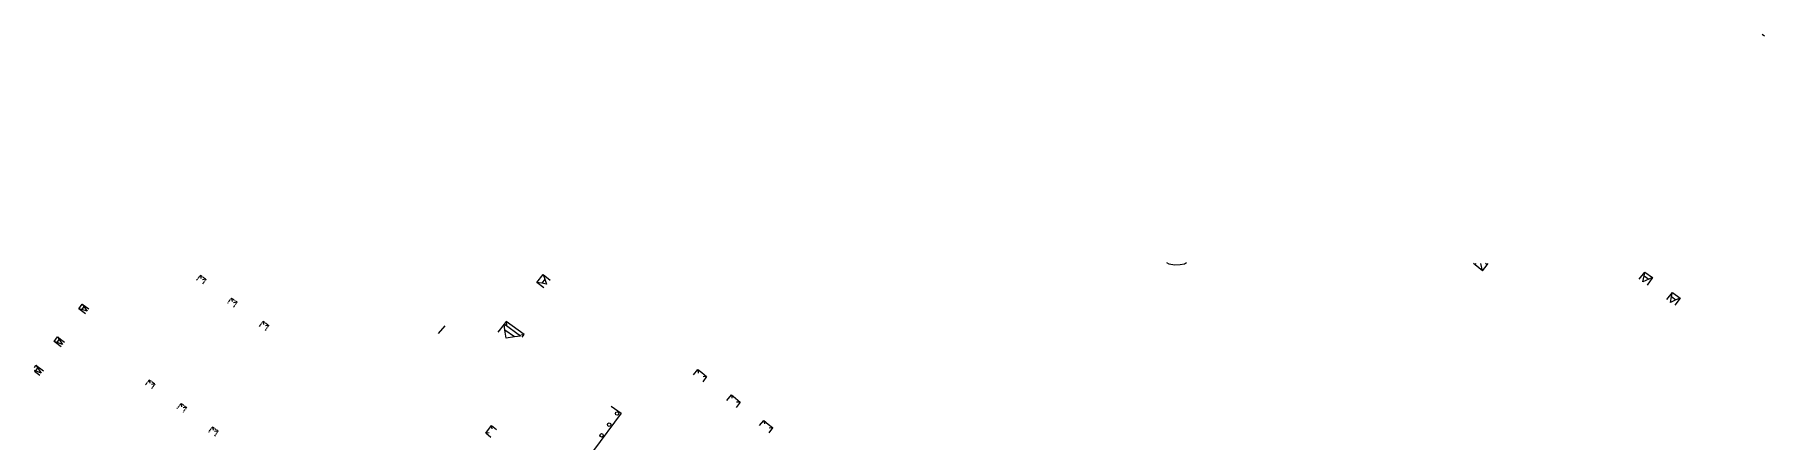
# Model space of a CAD drawing. Extents: x 1000 to 4000, y -4000 to -1000.
# Drawn here: x 1000 to 2000, y -2103 to -1868 of the extents above; entities that cross this region are included whole.
import ezdxf

# ---------------------------------------------------------------- set-up
doc = ezdxf.new("R2010")
doc.units = 0
doc.header["$MEASUREMENT"] = 0
doc.linetypes.add('DASHED', pattern=[0.75, 0.5, -0.25])
for name, color, linetype in [('7', 7, 'CONTINUOUS'), ('CONSTRUCTION_CLASS', 7, 'CONTINUOUS'), ('DOR_DOROZHKA', 40, 'CONTINUOUS')]:
    doc.layers.add(name, color=color, linetype=linetype)

msp = doc.modelspace()

# ---------------------------------------------------------------- linework, layer by layer
at = {"layer": '7', "color": 253, "linetype": 'Continuous', "lineweight": 0}
for centre in [(1336.9, -2087.1), (1327.9, -2099.7), (1332.3, -2093.5)]:
    msp.add_circle(centre, 1, dxfattribs=at)
at = {"layer": 'CONSTRUCTION_CLASS', "color": 253, "linetype": 'Continuous', "lineweight": 0}
for p, q in [((1656.5, -2000.7), (1655.1, -2000)), ((1666.5, -2000), (1665.3, -2000.8)), ((1659.5, -2001.3), (1656.5, -2000.7)), ((1662.8, -2001.2), (1659.5, -2001.3)), ((1665.3, -2000.8), (1662.8, -2001.2))]:
    msp.add_line(p, q, dxfattribs=at)
at = {"layer": 'DOR_DOROZHKA', "linetype": 'Continuous', "lineweight": 0}
for p, q in [((2001, -1869), (1999.7, -1868)), ((1833.6, -2001.2), (1832.6, -2000.4)), ((1833.6, -2001.2), (1834.2, -2000.4)), ((1837.8, -2004.6), (1836.9, -2000.4)), ((1840.5, -2001.2), (1839.5, -2000.4)), ((1840.5, -2001.2), (1841.1, -2000.4)), ((1095.7, -2007.1), (1096, -2009.1)), ((1098.9, -2009.5), (1096.9, -2009.8)), ((1290.4, -2011.4), (1294.1, -2006.7)), ((1295.1, -2009.4), (1293.3, -2011.8)), ((1294.1, -2006.7), (1298.1, -2009.9)), ((1294.1, -2006.7), (1295.1, -2009.4)), ((1295.1, -2009.4), (1296.1, -2012.2)), ((1837.8, -2004.6), (1833.6, -2001.2)), ((1837.8, -2004.6), (1840.5, -2001.2)), ((1928.6, -2009.5), (1931.8, -2005.3)), ((1930.7, -2011), (1931.4, -2007.5)), ((1934.1, -2009.5), (1930.7, -2011)), ((1931.4, -2007.5), (1931.8, -2005.3)), ((1931.4, -2007.5), (1934.1, -2009.5)), ((1931.8, -2005.3), (1936.2, -2008.5)), ((1936.2, -2008.5), (1933.2, -2012.8)), ((1936.2, -2008.5), (1934.1, -2009.5)), ((1113.7, -2020.3), (1114, -2022.3)), ((1294.4, -2014.4), (1290.4, -2011.4)), ((1293.3, -2011.8), (1290.4, -2011.4)), ((1296.1, -2012.2), (1293.3, -2011.8)), ((1944.6, -2021.2), (1947.8, -2017.1)), ((1946.7, -2022.8), (1947.3, -2019.5)), ((1947.3, -2019.5), (1947.8, -2017.1)), ((1947.3, -2019.5), (1949.8, -2021.4)), ((1947.8, -2017.1), (1952.2, -2020.3)), ((1952.2, -2020.3), (1949.2, -2024.5)), ((1952.2, -2020.3), (1949.8, -2021.4)), ((1025.3, -2026.5), (1027.3, -2023.8)), ((1029.1, -2029.4), (1025.3, -2026.5)), ((1027, -2027), (1025.3, -2026.5)), ((1028.3, -2025.3), (1027, -2027)), ((1030.1, -2028), (1027, -2027)), ((1027.3, -2023.8), (1031.1, -2026.6)), ((1027.3, -2023.8), (1028.3, -2025.3)), ((1028.3, -2025.3), (1030.1, -2028)), ((1116.9, -2022.7), (1114.9, -2023)), ((1949.8, -2021.4), (1946.7, -2022.8)), ((1132, -2033.7), (1132.3, -2035.7)), ((1135.2, -2036.1), (1133.3, -2036.4)), ((1237.1, -2036.4), (1233.3, -2040.9)), ((1271.6, -2035.4), (1267.9, -2040.1)), ((1272.7, -2033.9), (1271.6, -2035.4)), ((1280.9, -2042.3), (1271.6, -2035.4)), ((1272, -2038.9), (1271.6, -2035.4)), ((1277.5, -2042.8), (1272, -2038.9)), ((1272.7, -2043.5), (1272, -2038.9)), ((1272.7, -2033.9), (1272.9, -2035.9)), ((1283.1, -2041.4), (1272.7, -2033.9)), ((1011, -2045.4), (1012.9, -2042.8)), ((1015, -2048.5), (1011, -2045.4)), ((1012.7, -2046), (1011, -2045.4)), ((1012.7, -2046), (1013.9, -2044.3)), ((1015.9, -2047.2), (1012.7, -2046)), ((1012.9, -2042.8), (1017, -2045.8)), ((1012.9, -2042.8), (1013.9, -2044.3)), ((1013.9, -2044.3), (1015.9, -2047.2)), ((1277.5, -2042.8), (1272.7, -2043.5)), ((1280.9, -2042.3), (1277.5, -2042.8)), ((1283.1, -2041.4), (1281.1, -2041.7)), ((1281.9, -2043), (1283.1, -2041.4)), ((999.7, -2060.4), (1000.5, -2059.2)), ((1000.5, -2059.2), (1001.6, -2060.9)), ((1000.5, -2059.2), (1004.8, -2062.4)), ((1000.3, -2062.5), (999.7, -2062.3)), ((1002.8, -2065.1), (999.7, -2062.7)), ((1000.3, -2062.5), (1001.6, -2060.9)), ((1003.6, -2063.8), (1000.3, -2062.5)), ((1001.6, -2060.9), (1003.6, -2063.8)), ((1066.1, -2067.6), (1066.4, -2069.6)), ((1069.3, -2070), (1067.3, -2070.3)), ((1381.2, -2064.7), (1383.6, -2061.7)), ((1383.6, -2061.7), (1383.9, -2063.7)), ((1383.6, -2061.7), (1386, -2063.4)), ((1386, -2063.4), (1388.7, -2065.7)), ((1388.7, -2065.7), (1386.5, -2068.8)), ((1388.7, -2065.7), (1386.8, -2065.9)), ((1400.5, -2079.6), (1403.1, -2076.3)), ((1403.1, -2076.3), (1403.4, -2078.3)), ((1403.1, -2076.3), (1405.4, -2078.2)), ((1405.4, -2078.2), (1408.1, -2080.5)), ((1084.5, -2081.2), (1084.8, -2083.2)), ((1087.7, -2083.6), (1085.7, -2083.8)), ((1339.3, -2086.8), (1323.3, -2108.4)), ((1333.4, -2082.9), (1339.3, -2086.8)), ((1408.1, -2080.5), (1405.8, -2083.6)), ((1408.1, -2080.5), (1406.1, -2080.6)), ((1102.7, -2094.8), (1103, -2096.8)), ((1105.9, -2097.2), (1103.9, -2097.5)), ((1260.9, -2098.5), (1264.2, -2094.1)), ((1262.9, -2098.3), (1260.9, -2098.5)), ((1263.8, -2100.9), (1260.9, -2098.5)), ((1264.5, -2096), (1264.2, -2094.1)), ((1264.2, -2094.1), (1267.1, -2096.3)), ((1419.4, -2094.1), (1421.9, -2091.1)), ((1421.9, -2091.1), (1422.2, -2093)), ((1421.9, -2091.1), (1424.4, -2093.2)), ((1424.4, -2093.2), (1426.9, -2095.2)), ((1426.8, -2095.3), (1424.7, -2098.2)), ((1426.8, -2095.3), (1425, -2095.5)), ((1426.9, -2095.2), (1426.8, -2095.3))]:
    msp.add_line(p, q, dxfattribs=at)
at = {"layer": 'DOR_DOROZHKA', "linetype": 'DASHED', "lineweight": 0}
for p, q in [((1093.5, -2010), (1095.7, -2007.1)), ((1095.7, -2007.1), (1098.9, -2009.5)), ((1098.9, -2009.5), (1096.8, -2012.5)), ((1111.5, -2023.2), (1113.7, -2020.3)), ((1113.7, -2020.3), (1116.9, -2022.7)), ((1116.9, -2022.7), (1114.8, -2025.7)), ((1129.9, -2036.7), (1132, -2033.7)), ((1132, -2033.7), (1135.2, -2036.1)), ((1135.2, -2036.1), (1133.2, -2039.1)), ((1063.9, -2070.5), (1066.1, -2067.6)), ((1066.1, -2067.6), (1069.3, -2070)), ((1069.3, -2070), (1067.2, -2073)), ((1082.2, -2084.2), (1084.5, -2081.2)), ((1084.5, -2081.2), (1087.7, -2083.6)), ((1087.7, -2083.6), (1085.5, -2086.6)), ((1100.5, -2097.8), (1102.7, -2094.8)), ((1102.7, -2094.8), (1105.9, -2097.2)), ((1105.9, -2097.2), (1103.8, -2100.3))]:
    msp.add_line(p, q, dxfattribs=at)

doc.saveas('drawing.dxf')
